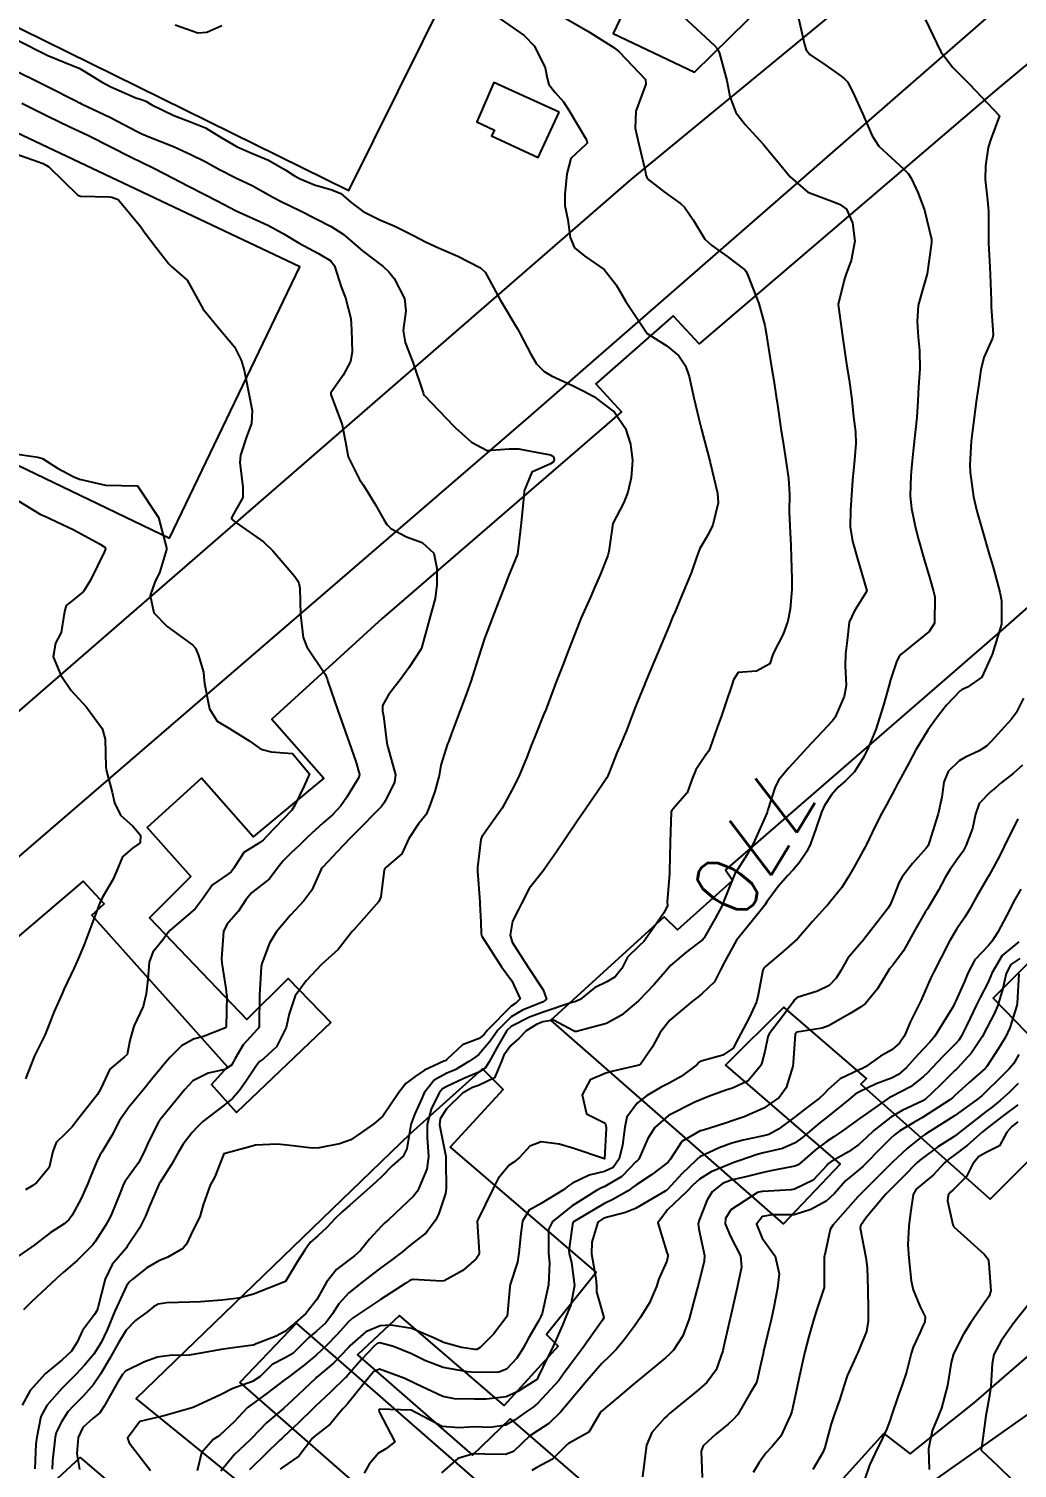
# Model space of a CAD drawing. Header units: metres. Extents: x 318500 to 325275, y 7408834 to 7428799.
# Drawn here: x 322921.5 to 322983.8, y 7421098.1 to 7421188.8 of the extents above; entities that cross this region are included whole.
import ezdxf
from ezdxf.enums import TextEntityAlignment as Align

# ---------------------------------------------------------------- set-up
doc = ezdxf.new("R2010")
doc.units = ezdxf.units.M
doc.header["$MEASUREMENT"] = 0
for name, color, linetype in [('Cotas', 45, 'Continuous'), ('Curvas de Nivel 1m', 11, 'Continuous'), ('Curvas de Nivel 5m', 15, 'Continuous'), ('Edificações', 30, 'Continuous'), ('Vias Primárias', 230, 'Continuous')]:
    doc.layers.add(name, color=color, linetype=linetype)
doc.styles.add('Style-STANDARD', font='STANDARD.shx')

msp = doc.modelspace()

# ---------------------------------------------------------------- linework, layer by layer
at = {"layer": 'Curvas de Nivel 1m', "flags": 128}
for points, elevation in [([(322950.751, 7421189.71), (322952.69, 7421188.355), (322953.336, 7421187.68), (322953.999, 7421186.331), (322954.141, 7421185.668), (322954.243, 7421185.263), (322954.641, 7421184.777), (322955.157, 7421184.174), (322955.494, 7421183.647), (322956.602, 7421181.78), (322956.659, 7421181.629), (322956.659, 7421181.57), (322956.598, 7421181.523), (322955.615, 7421180.614), (322955.38, 7421179.648), (322955.244, 7421178.336), (322955.25, 7421177.65), (322955.429, 7421176.755), (322955.589, 7421175.644), (322955.857, 7421174.987), (322956.502, 7421174.45), (322957.717, 7421173.618), (322958.486, 7421172.662), (322959.088, 7421171.601), (322960.44, 7421169.58), (322961.679, 7421168.808), (322962.426, 7421168.176), (322962.848, 7421167.546), (322963.083, 7421166.87), (322963.382, 7421165.54), (322963.699, 7421164.207), (322963.865, 7421163.535), (322964.342, 7421161.713), (322964.381, 7421161.57), (322964.388, 7421161.529), (322964.403, 7421161.465), (322964.856, 7421159.522), (322964.898, 7421158.924), (322964.575, 7421157.526), (322964.274, 7421156.929), (322963.748, 7421156.052), (322963.553, 7421155.537), (322963.225, 7421154.56), (322962.805, 7421153.544), (322962.632, 7421153.137), (322962.209, 7421152.124), (322962.039, 7421151.716), (322961.972, 7421151.553), (322961.815, 7421151.174), (322961.144, 7421149.566), (322960.856, 7421148.884), (322960.317, 7421147.577), (322960.268, 7421147.458), (322960.144, 7421147.153), (322959.682, 7421146.029), (322959.511, 7421145.586), (322959.124, 7421144.576), (322958.712, 7421143.594), (322958.527, 7421143.163), (322958.077, 7421142.04), (322957.957, 7421141.717), (322957.897, 7421141.603), (322957.607, 7421141.151), (322956.553, 7421139.622), (322956.032, 7421138.861), (322955.199, 7421137.642), (322954.717, 7421136.942), (322953.993, 7421135.888), (322953.895, 7421135.758), (322953.815, 7421135.662), (322953.009, 7421134.636), (322952.506, 7421133.675), (322952.319, 7421133.314), (322951.949, 7421132.564), (322951.802, 7421131.682), (322951.933, 7421131.241), (322952.926, 7421129.67), (322953.889, 7421128.242), (322954.093, 7421127.657), (322953.878, 7421127.494), (322952.588, 7421126.957), (322951.869, 7421126.534), (322951.023, 7421125.693), (322950.54, 7421125.01), (322949.837, 7421124.18), (322949.573, 7421123.975), (322949.196, 7421123.72), (322948.345, 7421123.209), (322947.819, 7421122.985), (322947.011, 7421122.549), (322946.39, 7421121.754), (322946.205, 7421121.347), (322945.787, 7421120.424), (322945.547, 7421119.763), (322945.298, 7421118.226), (322945.06, 7421117.77), (322944.373, 7421117.148), (322943.731, 7421116.512), (322943.364, 7421116.157), (322942.964, 7421115.801), (322941.709, 7421114.683), (322941.247, 7421114.282), (322940.774, 7421113.829), (322940.247, 7421113.279), (322939.684, 7421112.751), (322939.207, 7421112.317), (322938.874, 7421111.852), (322938.395, 7421111.123), (322937.64, 7421109.87), (322935.632, 7421109.065), (322934.714, 7421108.824), (322933.628, 7421108.685), (322932.285, 7421108.599), (322931.626, 7421108.559), (322930.173, 7421108.519), (322929.625, 7421108.451), (322929.327, 7421108.279), (322928.97, 7421107.987), (322928.197, 7421107.408), (322927.602, 7421106.807), (322927.113, 7421106.007), (322926.55, 7421104.991), (322925.982, 7421104.024), (322925.554, 7421103.386), (322924.925, 7421102.658), (322924.28, 7421102.043), (322923.925, 7421101.656), (322923.525, 7421101.022), (322923.202, 7421100.368), (322923.127, 7421100.056), (322922.968, 7421098.578), (322922.949, 7421098.058)], 772), ([(322954.906, 7421189.657), (322956.695, 7421188.636), (322958.333, 7421187.613), (322958.676, 7421187.34), (322960.326, 7421185.585), (322960.355, 7421185.292), (322959.722, 7421183.594), (322959.686, 7421182.522), (322959.888, 7421181.591), (322960.301, 7421179.857), (322960.354, 7421179.583), (322960.407, 7421179.421), (322960.567, 7421179.236), (322961.514, 7421178.515), (322962.553, 7421177.757), (322962.777, 7421177.548), (322963.334, 7421176.746), (322964.06, 7421175.535), (322964.516, 7421175.131), (322965.447, 7421174.454), (322966.502, 7421173.661), (322966.593, 7421173.59), (322966.668, 7421173.497), (322966.789, 7421173.202), (322967.468, 7421171.485), (322967.842, 7421170.086), (322967.953, 7421169.477), (322968.023, 7421169.064), (322968.277, 7421167.472), (322968.407, 7421166.617), (322968.583, 7421165.468), (322968.615, 7421165.24), (322968.885, 7421163.465), (322968.981, 7421162.837), (322969.19, 7421161.462), (322969.331, 7421160.454), (322969.404, 7421159.459), (322969.391, 7421158.361), (322969.421, 7421157.459), (322969.481, 7421156.245), (322969.509, 7421155.458), (322969.558, 7421154.139), (322969.548, 7421153.457), (322969.44, 7421152.229), (322969.287, 7421151.459), (322969.009, 7421150.645), (322968.404, 7421149.468), (322968.337, 7421149.309), (322968.17, 7421148.772), (322967.33, 7421148.315), (322966.161, 7421148.24), (322965.884, 7421147.774), (322965.797, 7421147.505), (322965.373, 7421146.269), (322965.115, 7421145.51), (322964.851, 7421144.774), (322964.408, 7421143.517), (322964.314, 7421143.301), (322964.092, 7421142.987), (322963.503, 7421142.104), (322963.269, 7421141.532), (322962.946, 7421140.647), (322962.041, 7421139.624), (322961.981, 7421139.551), (322961.936, 7421139.449), (322961.876, 7421137.552), (322961.851, 7421135.694), (322961.843, 7421135.552), (322961.704, 7421133.814), (322961.708, 7421133.554), (322961.51, 7421133.111), (322960.434, 7421131.573), (322960.217, 7421131.295), (322959.931, 7421131.006), (322959.205, 7421130.303), (322958.831, 7421129.591), (322958.426, 7421129.071), (322957.897, 7421128.745), (322957.125, 7421128.378), (322956.203, 7421127.625), (322955.879, 7421127.485), (322955.681, 7421127.436), (322953.872, 7421126.846), (322953.025, 7421126.512), (322951.863, 7421125.943), (322951.598, 7421125.684), (322950.954, 7421124.583), (322950.472, 7421123.7), (322950.221, 7421123.307), (322949.82, 7421123.065), (322948.882, 7421122.656), (322947.806, 7421122.159), (322947.546, 7421122.001), (322947.335, 7421121.745), (322946.82, 7421120.719), (322946.562, 7421119.752), (322946.571, 7421118.949), (322946.649, 7421117.751), (322946.545, 7421116.945), (322946.054, 7421115.757), (322945.933, 7421115.543), (322945.715, 7421115.251), (322944.146, 7421113.783), (322943.914, 7421113.569), (322943.694, 7421113.363), (322942.943, 7421112.539), (322942.352, 7421111.81), (322942.003, 7421111.477), (322941.661, 7421111.237), (322940.859, 7421110.62), (322940.232, 7421109.834), (322940.012, 7421109.46), (322939.629, 7421108.734), (322938.929, 7421107.85), (322938.226, 7421107.246), (322937.603, 7421106.728), (322937.056, 7421106.42), (322935.689, 7421105.899), (322935.621, 7421105.868), (322935.589, 7421105.858), (322933.883, 7421105.619), (322933.585, 7421105.578), (322932.193, 7421105.329), (322931.579, 7421105.233), (322930.348, 7421105.199), (322929.577, 7421105.108), (322928.754, 7421104.807), (322927.563, 7421104.224), (322927.366, 7421104.003), (322927.052, 7421103.504), (322926.217, 7421102.02), (322925.953, 7421101.604), (322925.528, 7421101.263), (322924.878, 7421100.678), (322924.587, 7421100.039), (322924.489, 7421099.046), (322924.671, 7421098.038)], 771), ([(322969.975, 7421189.457), (322970.346, 7421187.793), (322970.45, 7421187.452), (322970.677, 7421187.164), (322971.712, 7421186.476), (322972.664, 7421185.792), (322972.877, 7421185.631), (322973.085, 7421185.414), (322973.504, 7421184.55), (322974.032, 7421183.399), (322974.61, 7421182.028), (322975.035, 7421181.386), (322976.586, 7421179.954), (322976.881, 7421179.663), (322977.074, 7421179.363), (322977.501, 7421178.421), (322977.91, 7421177.35), (322978.34, 7421175.526), (322978.35, 7421175.343), (322978.336, 7421175.16), (322978.077, 7421173.346), (322977.727, 7421172.106), (322977.513, 7421171.354), (322977.442, 7421170.368), (322977.512, 7421169.354), (322977.588, 7421168.509), (322977.606, 7421167.352), (322977.539, 7421166.217), (322977.498, 7421165.353), (322977.419, 7421164.309), (322977.311, 7421163.356), (322977.185, 7421162.194), (322977.102, 7421161.359), (322977.04, 7421160.648), (322977.003, 7421159.36), (322977.093, 7421158.564), (322977.347, 7421157.354), (322977.531, 7421156.609), (322977.889, 7421155.346), (322978.242, 7421154.145), (322978.478, 7421153.336), (322978.553, 7421153.007), (322978.544, 7421151.335), (322978.195, 7421150.815), (322976.412, 7421149.367), (322976.305, 7421149.241), (322976.174, 7421148.967), (322975.762, 7421147.768), (322975.668, 7421147.375), (322975.33, 7421146.18), (322975.082, 7421145.38), (322974.845, 7421144.651), (322974.309, 7421143.388), (322974.242, 7421143.244), (322974.093, 7421142.911), (322973.502, 7421141.975), (322972.928, 7421141.407), (322972.471, 7421141.007), (322972.057, 7421140.537), (322971.613, 7421139.86), (322971.42, 7421139.426), (322971.066, 7421138.394), (322970.725, 7421137.433), (322970.495, 7421136.953), (322970.002, 7421136.251), (322969.632, 7421135.809), (322969.3, 7421135.45), (322968.678, 7421134.761), (322967.965, 7421133.78), (322967.848, 7421133.585), (322967.771, 7421133.473), (322967.075, 7421132.607), (322966.169, 7421131.497), (322966.069, 7421131.368), (322965.935, 7421131.141), (322965.355, 7421130.07), (322965.061, 7421129.508), (322964.668, 7421128.742), (322963.887, 7421127.997), (322963.617, 7421127.791), (322963.293, 7421127.529), (322961.868, 7421126.324), (322961.262, 7421125.559), (322960.764, 7421124.649), (322960.034, 7421123.577), (322959.913, 7421123.495), (322959.828, 7421123.469), (322958.288, 7421123.13), (322957.821, 7421122.984), (322956.848, 7421122.581), (322956.346, 7421121.622), (322956.61, 7421120.439), (322957.782, 7421119.841), (322957.845, 7421119.599), (322957.848, 7421119.53), (322957.75, 7421117.6), (322955.76, 7421118.277), (322954.895, 7421118.511), (322953.765, 7421118.676), (322953.033, 7421118.395), (322952.388, 7421117.674), (322952.026, 7421117.397), (322951.743, 7421117.191), (322951.051, 7421116.369), (322950.704, 7421115.695), (322949.784, 7421113.792), (322949.741, 7421113.709), (322949.731, 7421113.678), (322949.848, 7421111.707), (322949.819, 7421111.556), (322949.664, 7421111.291), (322948.818, 7421110.557), (322947.642, 7421109.905), (322947.494, 7421109.89), (322945.643, 7421109.992), (322945.47, 7421109.936), (322945.218, 7421109.766), (322943.629, 7421108.734), (322942.254, 7421107.81), (322941.874, 7421107.559), (322941.613, 7421107.326), (322940.901, 7421106.527), (322940.227, 7421105.834), (322939.902, 7421105.52), (322939.581, 7421105.229), (322938.82, 7421104.603), (322937.847, 7421103.866), (322937.558, 7421103.65), (322936.491, 7421102.828), (322935.542, 7421102.142), (322935.397, 7421102.046), (322935.228, 7421101.903), (322934.404, 7421101.034), (322933.514, 7421100.195), (322933.354, 7421100.081), (322933.094, 7421099.926), (322932.352, 7421099.082), (322932.09, 7421097.941)], 769), ([(322977.972, 7421189.351), (322978.688, 7421187.846), (322978.935, 7421187.336), (322979.697, 7421186.351), (322980.661, 7421185.38), (322980.728, 7421185.309), (322982.63, 7421183.29), (322982.082, 7421181.821), (322981.918, 7421181.297), (322981.742, 7421180.145), (322981.739, 7421179.298), (322981.871, 7421177.987), (322981.938, 7421177.296), (322981.949, 7421175.876), (322981.951, 7421175.296), (322982.024, 7421173.775), (322982.047, 7421173.295), (322982.101, 7421171.668), (322982.115, 7421171.294), (322982.232, 7421169.503), (322982.194, 7421169.292), (322981.655, 7421168.07), (322981.463, 7421167.3), (322981.322, 7421166.386), (322981.171, 7421165.302), (322981.077, 7421164.606), (322980.908, 7421163.305), (322980.852, 7421162.808), (322980.758, 7421161.306), (322980.781, 7421160.858), (322981.004, 7421159.303), (322981.211, 7421158.386), (322981.527, 7421157.298), (322982.025, 7421155.53), (322982.099, 7421155.292), (322982.252, 7421154.788), (322982.648, 7421153.284), (322982.75, 7421152.754), (322982.768, 7421151.281), (322982.181, 7421149.369), (322982.153, 7421149.318), (322982.134, 7421149.29), (322981.52, 7421147.936), (322980.622, 7421147.305), (322980.289, 7421147.167), (322980.147, 7421147.082), (322979.291, 7421146.165), (322978.647, 7421145.332), (322978.113, 7421144.592), (322977.356, 7421143.351), (322976.926, 7421142.519), (322976.292, 7421141.367), (322976.211, 7421141.225), (322976.063, 7421140.917), (322975.523, 7421139.9), (322975.215, 7421139.378), (322974.827, 7421138.587), (322974.259, 7421137.388), (322974.167, 7421137.239), (322974.014, 7421136.98), (322973.447, 7421135.949), (322973.147, 7421135.403), (322972.696, 7421134.692), (322971.965, 7421133.778), (322971.8, 7421133.584), (322971.651, 7421133.423), (322970.843, 7421132.539), (322969.941, 7421131.49), (322969.894, 7421131.441), (322968.859, 7421130.523), (322967.914, 7421129.738), (322967.781, 7421129.603), (322967.716, 7421129.473), (322967.436, 7421127.928), (322967.322, 7421127.478), (322966.861, 7421126.476), (322966.328, 7421125.493), (322966.177, 7421125.173), (322965.846, 7421124.577), (322965.21, 7421124.136), (322963.834, 7421123.755), (322963.692, 7421123.663), (322963.554, 7421123.524), (322962.576, 7421122.781), (322961.812, 7421122.368), (322961.269, 7421122.098), (322960.39, 7421121.571), (322959.795, 7421121.109), (322959.161, 7421120.212), (322959.027, 7421119.588), (322958.886, 7421118.466), (322958.671, 7421117.591), (322958.288, 7421117.048), (322957.738, 7421116.799), (322956.783, 7421116.566), (322955.726, 7421116.055), (322955.471, 7421115.887), (322955.156, 7421115.638), (322953.711, 7421114.768), (322953.009, 7421114.365), (322952.581, 7421113.671), (322952.465, 7421112.895), (322952.357, 7421111.673), (322952.255, 7421111.08), (322951.803, 7421109.678), (322951.774, 7421109.543), (322951.62, 7421107.68), (322950.752, 7421106.543), (322949.903, 7421105.705), (322949.702, 7421105.595), (322949.588, 7421105.583), (322948.744, 7421105.723), (322947.594, 7421106.02), (322947.073, 7421106.27), (322945.607, 7421106.901), (322944.279, 7421107.111), (322943.609, 7421107.071), (322942.704, 7421106.703), (322941.708, 7421105.818), (322941.652, 7421105.756), (322941.588, 7421105.685), (322940.666, 7421104.736), (322939.621, 7421103.839), (322939.586, 7421103.814), (322939.559, 7421103.784), (322938.081, 7421102.398), (322937.54, 7421101.888), (322937.516, 7421101.87), (322936.449, 7421100.964), (322935.511, 7421099.988), (322935.467, 7421099.945), (322935.424, 7421099.901), (322934.441, 7421098.965), (322933.581, 7421097.919)], 768), ([(322930.696, 7421189.023), (322932.116, 7421188.531), (322932.689, 7421188.56), (322933.644, 7421188.992)], 772), ([(322920.68, 7421188.11), (322922.665, 7421187.104), (322924.27, 7421186.449), (322924.654, 7421186.297), (322925.063, 7421186.054), (322926.043, 7421185.438), (322926.641, 7421185.132), (322928.216, 7421184.432), (322928.633, 7421184.302), (322928.85, 7421184.224), (322929.225, 7421184.001), (322930.62, 7421183.316), (322931.652, 7421182.927), (322932.609, 7421182.542), (322933.584, 7421181.94), (322934.591, 7421181.342), (322935.567, 7421180.934), (322936.579, 7421180.515), (322937.665, 7421179.884), (322938.214, 7421179.523), (322938.565, 7421179.334), (322939.468, 7421178.954), (322940.558, 7421178.643), (322941.123, 7421178.409), (322941.773, 7421177.832), (322942.542, 7421177.277), (322943.584, 7421176.755), (322944.528, 7421176.355), (322945.672, 7421175.778), (322946.513, 7421175.336), (322947.282, 7421174.984), (322948.501, 7421174.454), (322949.926, 7421173.718), (322950.231, 7421173.457), (322950.483, 7421172.987), (322951.176, 7421171.703), (322952.259, 7421169.876), (322952.369, 7421169.691), (322952.438, 7421169.557), (322953.074, 7421168.334), (322953.471, 7421167.674), (322953.942, 7421167.196), (322954.409, 7421166.923), (322955.736, 7421166.304), (322956.395, 7421165.981), (322957.082, 7421165.623), (322958.375, 7421164.634), (322959.067, 7421163.599), (322959.38, 7421162.625), (322959.502, 7421161.593), (322959.424, 7421160.493), (322959.213, 7421159.596), (322958.961, 7421158.939), (322958.28, 7421157.61), (322958.011, 7421155.864), (322957.947, 7421155.613), (322957.465, 7421154.395), (322957.141, 7421153.621), (322956.859, 7421152.982), (322956.261, 7421151.629), (322956.198, 7421151.473), (322955.482, 7421149.64), (322955.112, 7421148.7), (322954.703, 7421147.652), (322954.554, 7421147.244), (322954.127, 7421146.12), (322953.999, 7421145.784), (322953.95, 7421145.662), (322953.421, 7421144.353), (322953.153, 7421143.669), (322952.859, 7421142.902), (322952.342, 7421141.677), (322952.253, 7421141.492), (322952.061, 7421141.09), (322951.294, 7421139.691), (322950.022, 7421137.871), (322949.962, 7421137.711), (322949.752, 7421135.955), (322949.75, 7421135.714), (322949.884, 7421133.788), (322949.886, 7421133.711), (322949.892, 7421133.643), (322949.948, 7421132.524), (322949.977, 7421131.746), (322949.988, 7421131.709), (322950.021, 7421131.627), (322951.249, 7421129.69), (322951.897, 7421128.811), (322952.44, 7421127.674), (322952.151, 7421127.404), (322951.875, 7421127.217), (322950.366, 7421125.702), (322950.144, 7421125.418), (322949.852, 7421125.172), (322948.79, 7421124.782), (322947.832, 7421123.883), (322947.769, 7421123.802), (322947.616, 7421123.742), (322946.403, 7421123.173), (322945.815, 7421122.787), (322945.227, 7421122.351), (322944.786, 7421121.775), (322943.785, 7421120.287), (322943.216, 7421119.798), (322942.368, 7421119.214), (322941.765, 7421118.799), (322941.041, 7421118.546), (322939.757, 7421118.29), (322939.335, 7421118.267), (322937.759, 7421118.454), (322937.121, 7421118.519), (322935.758, 7421118.463), (322935.322, 7421118.338), (322933.75, 7421117.92), (322933.194, 7421116.462), (322932.9, 7421115.932), (322932.466, 7421114.697), (322932.239, 7421113.942), (322932.062, 7421113.577), (322931.683, 7421112.816), (322931.399, 7421112.229), (322931.183, 7421111.957), (322930.236, 7421111.397), (322929.658, 7421111.171), (322928.911, 7421110.728), (322927.994, 7421109.996), (322927.801, 7421109.836), (322927.636, 7421109.599), (322926.899, 7421108.011), (322926.41, 7421106.826), (322926.037, 7421106.023), (322925.579, 7421105.297), (322924.992, 7421104.613), (322924.447, 7421104.041), (322924.011, 7421103.59), (322923.551, 7421103.123), (322922.598, 7421102.064), (322922.237, 7421101.362), (322921.977, 7421100.073), (322921.922, 7421099.655), (322921.842, 7421098.075)], 773), ([(322920.692, 7421186.109), (322922.02, 7421185.465), (322922.641, 7421185.151), (322924.469, 7421184.224), (322924.631, 7421184.14), (322924.687, 7421184.115), (322924.8, 7421184.057), (322926.617, 7421183.192), (322928.303, 7421182.306), (322928.602, 7421182.156), (322929.002, 7421181.996), (322930.591, 7421181.363), (322931.684, 7421180.863), (322932.577, 7421180.413), (322933.449, 7421179.941), (322934.564, 7421179.373), (322935.552, 7421178.907), (322936.555, 7421178.351), (322936.84, 7421178.183), (322937.407, 7421177.887), (322938.542, 7421177.336), (322939.574, 7421176.82), (322940.527, 7421176.331), (322941.278, 7421175.839), (322942.505, 7421174.794), (322943.794, 7421173.8), (322944.164, 7421173.472), (322944.483, 7421173.052), (322945.151, 7421171.783), (322945.233, 7421171.008), (322945.058, 7421169.784), (322945.195, 7421169.016), (322945.666, 7421167.777), (322946.31, 7421165.852), (322946.339, 7421165.771), (322946.389, 7421165.699), (322948.262, 7421163.741), (322948.359, 7421163.642), (322949.369, 7421162.743), (322950.345, 7421162.217), (322951.729, 7421162.313), (322952.346, 7421162.321), (322952.871, 7421162.208), (322954.343, 7421161.946), (322954.522, 7421161.837), (322954.573, 7421161.657), (322954.503, 7421161.492), (322954.336, 7421161.378), (322953.157, 7421160.848), (322952.692, 7421159.684), (322952.655, 7421159.334), (322952.503, 7421157.678), (322952.484, 7421157.472), (322952.26, 7421155.68), (322951.678, 7421154.249), (322951.456, 7421153.692), (322951.114, 7421152.799), (322950.693, 7421151.703), (322950.187, 7421150.371), (322949.968, 7421149.713), (322949.539, 7421148.339), (322949.336, 7421147.722), (322949.022, 7421146.841), (322948.605, 7421145.733), (322948.106, 7421144.384), (322947.932, 7421143.912), (322947.861, 7421143.742), (322947.428, 7421142.399), (322947.323, 7421141.747), (322947.065, 7421140.74), (322946.704, 7421139.753), (322946.506, 7421139.284), (322946.029, 7421138.709), (322945.409, 7421137.769), (322944.968, 7421136.813), (322943.993, 7421135.966), (322943.907, 7421135.876), (322943.866, 7421135.792), (322943.661, 7421134.098), (322943.519, 7421133.797), (322941.942, 7421132.028), (322941.842, 7421131.92), (322941.764, 7421131.822), (322940.967, 7421130.787), (322939.91, 7421129.84), (322938.943, 7421128.806), (322938.246, 7421127.865), (322937.869, 7421126.739), (322937.679, 7421125.873), (322937.072, 7421124.651), (322936.256, 7421123.894), (322936.006, 7421123.719), (322935.824, 7421123.482), (322935.183, 7421122.533), (322934.739, 7421121.911), (322934.312, 7421121.398), (322933.791, 7421120.972), (322932.444, 7421119.94), (322932.107, 7421119.613), (322931.77, 7421119.255), (322931.192, 7421118.525), (322930.865, 7421117.963), (322930.47, 7421117.238), (322929.722, 7421116.083), (322929.68, 7421116.022), (322929.658, 7421115.981), (322929.076, 7421114.617), (322928.815, 7421113.989), (322928.443, 7421113.238), (322927.671, 7421112.075), (322927.644, 7421112.027), (322927.619, 7421112.001), (322926.73, 7421110.938), (322926.273, 7421110.021), (322925.813, 7421108.219), (322925.748, 7421108.028), (322925.617, 7421107.799), (322924.845, 7421106.794), (322924.525, 7421106.041), (322924.154, 7421105.472), (322923.573, 7421104.943), (322922.532, 7421104.065), (322921.549, 7421102.999), (322921.051, 7421102.087)], 774), ([(322920.582, 7421180.925), (322922.366, 7421180.29), (322922.572, 7421180.195), (322922.739, 7421180.078), (322924.552, 7421178.3), (322924.73, 7421178.236), (322926.552, 7421178.202), (322926.697, 7421178.173), (322927.093, 7421178.022), (322928.525, 7421176.308), (322928.738, 7421175.998), (322929.479, 7421175.017), (322930.292, 7421173.982), (322930.488, 7421173.793), (322931.452, 7421172.938), (322931.993, 7421171.957), (322932.458, 7421171.12), (322933.419, 7421169.935), (322934.422, 7421168.743), (322934.86, 7421167.916), (322935.035, 7421167.282), (322935.317, 7421165.911), (322935.541, 7421164.74), (322935.501, 7421163.909), (322935.185, 7421163.074), (322934.812, 7421161.915), (322934.776, 7421161.465), (322934.95, 7421159.914), (322934.961, 7421159.253), (322934.282, 7421158.063), (322934.244, 7421157.957), (322934.247, 7421157.92), (322934.279, 7421157.862), (322934.52, 7421157.674), (322936.258, 7421156.465), (322936.849, 7421155.891), (322937.501, 7421155.139), (322938.234, 7421154.274), (322938.399, 7421154.035), (322938.478, 7421153.866), (322938.539, 7421153.551), (322938.595, 7421151.864), (322938.766, 7421150.441), (322938.998, 7421149.858), (322940.154, 7421148.119), (322940.269, 7421147.839), (322940.321, 7421147.665), (322940.945, 7421145.832), (322941.405, 7421144.529), (322941.655, 7421143.824), (322942.082, 7421142.632), (322942.302, 7421141.817), (322942.265, 7421141.619), (322942.062, 7421141.287), (322941.5, 7421140.374), (322941.131, 7421139.829), (322940.61, 7421139.258), (322940.029, 7421138.757), (322939.033, 7421137.855), (322938.525, 7421137.35), (322938.005, 7421136.871), (322937.499, 7421136.376), (322937.127, 7421135.883), (322936.632, 7421135.239), (322935.972, 7421134.719), (322935.512, 7421134.359), (322935.152, 7421133.908), (322934.674, 7421133.192), (322933.944, 7421132.35), (322933.73, 7421131.923), (322933.619, 7421130.22), (322933.636, 7421129.924), (322933.886, 7421128.317), (322933.938, 7421127.919), (322933.941, 7421127.858), (322933.907, 7421125.92), (322933.894, 7421125.885), (322933.859, 7421125.845), (322932.48, 7421125.311), (322931.848, 7421125.13), (322931.086, 7421124.717), (322930.348, 7421123.972), (322930.114, 7421123.687), (322929.82, 7421123.337), (322929.205, 7421122.59), (322928.709, 7421121.991), (322928.299, 7421121.491), (322927.789, 7421120.87), (322927.196, 7421120.009), (322926.708, 7421119.073), (322926.079, 7421118.025), (322925.956, 7421117.818), (322925.74, 7421117.391), (322925.344, 7421116.417), (322925.201, 7421116.038), (322924.771, 7421115.105), (322924.207, 7421114.052), (322923.994, 7421113.757), (322923.692, 7421113.508), (322922.816, 7421112.935), (322921.713, 7421112.08), (322921.687, 7421112.062), (322921.669, 7421112.046), (322920.503, 7421111.252)], 776), ([(322920.329, 7421162.041), (322922.046, 7421161.803), (322922.326, 7421161.704), (322923.279, 7421161.112), (322924.315, 7421160.555), (322924.67, 7421160.411), (322926.31, 7421160.03), (322928.31, 7421160), (322929.65, 7421157.986), (322930.148, 7421156.085), (322930.143, 7421155.981), (322929.702, 7421154.519), (322929.441, 7421153.988), (322929.119, 7421153.088), (322929.351, 7421151.988), (322930.187, 7421151.139), (322931.806, 7421149.955), (322931.977, 7421149.762), (322932.163, 7421149.294), (322932.472, 7421148.264), (322932.51, 7421147.945), (322932.548, 7421147.54), (322932.857, 7421145.939), (322933.333, 7421145.157), (322934.108, 7421144.702), (322935.396, 7421143.907), (322936.093, 7421143.407), (322936.749, 7421143.231), (322938.089, 7421143.125), (322939.16, 7421141.854), (322938.821, 7421141.097), (322938.242, 7421139.867), (322938.037, 7421139.561), (322936.444, 7421137.894), (322936.242, 7421137.671), (322936.014, 7421137.495), (322935.023, 7421136.892), (322934.398, 7421135.916), (322934.223, 7421135.681), (322933.984, 7421135.505), (322933.047, 7421134.861), (322932.395, 7421133.943), (322931.954, 7421133.356), (322930.354, 7421131.974), (322930.16, 7421131.754), (322929.932, 7421131.421), (322929.293, 7421130.613), (322929.06, 7421129.988), (322928.975, 7421128.908), (322928.874, 7421127.99), (322928.67, 7421127.194), (322928.117, 7421125.997), (322928.041, 7421125.814), (322927.846, 7421125.05), (322927.664, 7421124.171), (322927.482, 7421124.005), (322926.581, 7421123.256), (322926.011, 7421122.027), (322925.796, 7421121.646), (322924.535, 7421120.049), (322924.209, 7421119.618), (322923.767, 7421119.168), (322923.192, 7421118.632), (322922.987, 7421118.068), (322922.747, 7421117.057), (322921.958, 7421116.078), (322921.816, 7421115.982), (322921.718, 7421115.921), (322921.272, 7421115.643)], 777), ([(322920.299, 7421159.361), (322922.135, 7421158.229), (322922.281, 7421158.156), (322922.482, 7421158.078), (322924.268, 7421157.249), (322925.97, 7421156.319), (322926.252, 7421156.138), (322926.298, 7421156.029), (322926.248, 7421155.849), (322925.355, 7421154.043), (322924.924, 7421153.345), (322924.21, 7421152.746), (322923.824, 7421152.445), (322923.715, 7421152.065), (322923.5, 7421150.747), (322923.143, 7421150.07), (322923.015, 7421149.218), (322923.496, 7421148.067), (322924.136, 7421147.102), (322925.105, 7421146.045), (322926.1, 7421144.704), (322926.282, 7421144.027), (322926.326, 7421142.279), (322926.358, 7421142.026), (322926.722, 7421140.692), (322926.876, 7421140.017), (322927.258, 7421139.237), (322928.026, 7421138.55), (322928.504, 7421137.995), (322928.497, 7421137.511), (322928.008, 7421137.172), (322927.379, 7421136.63), (322927.129, 7421136.013), (322926.782, 7421135.214), (322926.103, 7421134.028), (322925.957, 7421133.723), (322925.314, 7421132.039), (322924.934, 7421131.036), (322924.52, 7421130.051), (322924.329, 7421129.629), (322923.89, 7421128.699), (322923.684, 7421128.261), (322923.594, 7421128.063), (322923.068, 7421126.868), (322922.755, 7421126.071), (322922.501, 7421125.423), (322921.83, 7421124.08), (322921.259, 7421122.637)], 778), ([(322984.14, 7421146.62), (322983.693, 7421145.7), (322983.364, 7421145.271), (322982.106, 7421143.876), (322981.811, 7421143.585), (322981.349, 7421143.298), (322980.494, 7421142.906), (322980.091, 7421142.677), (322979.396, 7421142.004), (322979.127, 7421141.324), (322978.993, 7421140.389), (322978.759, 7421139.329), (322978.203, 7421137.518), (322978.13, 7421137.338), (322978.091, 7421137.267), (322978.018, 7421137.177), (322977.147, 7421136.208), (322976.498, 7421135.362), (322976.319, 7421135.031), (322975.972, 7421134.158), (322975.736, 7421133.591), (322975.603, 7421133.365), (322974.514, 7421131.95), (322974.068, 7421131.388), (322974.009, 7421131.319), (322973.938, 7421131.24), (322973.084, 7421130.241), (322972.608, 7421129.41), (322972.346, 7421128.971), (322971.896, 7421128.507), (322971.169, 7421128.149), (322969.885, 7421127.75), (322969.717, 7421127.608), (322969.609, 7421127.444), (322968.892, 7421126.476), (322968.122, 7421125.466), (322968.039, 7421125.286), (322967.843, 7421124.363), (322967.669, 7421123.636), (322967.604, 7421123.473), (322966.796, 7421122.505), (322965.808, 7421122.044), (322965.386, 7421121.924), (322964.306, 7421121.515), (322963.946, 7421121.371), (322963.798, 7421121.316), (322963.446, 7421121.175), (322961.788, 7421120.32), (322960.907, 7421119.563), (322960.469, 7421118.87), (322959.899, 7421117.578), (322959.828, 7421117.499), (322959.748, 7421117.422), (322958.832, 7421116.491), (322957.724, 7421115.84), (322957.554, 7421115.771), (322957.249, 7421115.607), (322955.71, 7421114.647), (322954.461, 7421113.649), (322954.207, 7421113.138), (322954.225, 7421111.652), (322954.27, 7421111.041), (322954.22, 7421109.651), (322953.82, 7421107.855), (322953.744, 7421107.658), (322953.616, 7421107.414), (322952.961, 7421106.305), (322952.621, 7421105.67), (322952.221, 7421105.033), (322951.57, 7421104.346), (322951.097, 7421104.157), (322949.566, 7421104.136), (322949.111, 7421104.173), (322947.571, 7421104.459), (322946.426, 7421104.903), (322945.583, 7421105.31), (322944.457, 7421105.777), (322943.593, 7421106.009), (322943.418, 7421105.967), (322943.223, 7421105.796), (322942.433, 7421104.951), (322941.562, 7421103.948), (322941.501, 7421103.88), (322941.436, 7421103.821), (322940.478, 7421102.904), (322939.542, 7421102.014), (322939.358, 7421101.843), (322938.435, 7421100.948), (322937.513, 7421100.077), (322937.405, 7421099.979), (322937.298, 7421099.873), (322936.393, 7421098.99), (322935.483, 7421098.112), (322935.377, 7421098.006)], 767), ([(322984.087, 7421142.397), (322983.486, 7421141.862), (322982.743, 7421141.28), (322982.374, 7421140.977), (322982.061, 7421140.716), (322981.362, 7421139.985), (322981.131, 7421139.299), (322980.925, 7421138.407), (322980.512, 7421137.305), (322980.337, 7421136.985), (322980.008, 7421136.522), (322979.508, 7421135.806), (322979.213, 7421135.322), (322978.78, 7421134.526), (322978.087, 7421133.338), (322977.958, 7421133.127), (322977.295, 7421131.998), (322976.95, 7421131.35), (322976.586, 7421130.698), (322975.917, 7421129.805), (322975.71, 7421129.566), (322975.576, 7421129.365), (322974.957, 7421128.311), (322974.191, 7421127.385), (322973.878, 7421127.142), (322973.226, 7421126.752), (322971.866, 7421125.972), (322971.451, 7421125.837), (322969.861, 7421125.569), (322969.759, 7421125.442), (322969.636, 7421123.64), (322969.609, 7421123.443), (322969.187, 7421122.072), (322968.755, 7421121.456), (322967.793, 7421120.785), (322966.55, 7421120.251), (322965.785, 7421119.991), (322965.422, 7421119.865), (322964.329, 7421119.515), (322963.905, 7421119.391), (322963.778, 7421119.356), (322962.626, 7421118.679), (322961.883, 7421117.548), (322961.829, 7421117.469), (322961.748, 7421117.393), (322960.706, 7421116.594), (322959.725, 7421115.938), (322959.517, 7421115.788), (322959.235, 7421115.585), (322958.276, 7421115.033), (322957.712, 7421114.756), (322955.788, 7421113.629), (322955.746, 7421113.583), (322955.693, 7421113.169), (322955.505, 7421111.8), (322955.517, 7421111.632), (322955.661, 7421111.063), (322955.858, 7421109.627), (322955.628, 7421108.391), (322955.316, 7421107.635), (322955.096, 7421107.121), (322954.444, 7421105.647), (322954.151, 7421105.082), (322953.563, 7421103.855), (322953.494, 7421103.728), (322953.422, 7421103.661), (322952.291, 7421102.935), (322951.549, 7421102.599), (322950.297, 7421102.449), (322949.547, 7421102.454), (322948.291, 7421102.472), (322947.549, 7421102.622), (322945.909, 7421103.404), (322945.558, 7421103.565), (322945.424, 7421103.627), (322945.167, 7421103.766), (322943.568, 7421104.343), (322943.186, 7421104.175), (322942.868, 7421103.8), (322941.543, 7421102.163), (322941.379, 7421101.984), (322941.239, 7421101.823), (322940.465, 7421100.892), (322939.515, 7421100.145), (322939.346, 7421100.009), (322939.216, 7421099.844), (322938.481, 7421098.87), (322937.484, 7421098.167), (322937.313, 7421098.042)], 766), ([(322983.98, 7421134.582), (322983.499, 7421133.735), (322983.257, 7421133.271), (322982.538, 7421131.873), (322982.146, 7421131.287), (322982.056, 7421131.17), (322981.936, 7421131.042), (322981.085, 7421130.136), (322980.643, 7421129.303), (322980.427, 7421128.777), (322979.883, 7421127.54), (322979.807, 7421127.385), (322979.77, 7421127.312), (322979.657, 7421127.092), (322978.569, 7421125.329), (322978.251, 7421124.937), (322977.848, 7421124.524), (322977.268, 7421123.917), (322976.769, 7421123.351), (322976.273, 7421122.906), (322975.82, 7421122.678), (322974.871, 7421122.317), (322973.807, 7421121.827), (322973.536, 7421121.662), (322973.224, 7421121.399), (322971.788, 7421120.243), (322971.324, 7421119.885), (322970.796, 7421119.43), (322970.25, 7421118.958), (322969.768, 7421118.608), (322968.971, 7421118.242), (322967.758, 7421117.971), (322967.356, 7421117.876), (322966.275, 7421117.492), (322965.889, 7421117.357), (322965.747, 7421117.312), (322964.47, 7421116.781), (322963.732, 7421116.31), (322963.316, 7421115.936), (322962.925, 7421115.532), (322961.708, 7421114.392), (322961.115, 7421113.559), (322961.672, 7421111.694), (322961.742, 7421111.549), (322961.745, 7421111.473), (322961.664, 7421111.159), (322961.167, 7421110.037), (322961.016, 7421109.559), (322960.59, 7421108.526), (322959.985, 7421107.575), (322959.612, 7421107.044), (322958.99, 7421106.196), (322958.487, 7421105.591), (322958.033, 7421105.146), (322957.577, 7421104.704), (322956.624, 7421103.614), (322955.547, 7421102.316), (322954.971, 7421101.639), (322954.247, 7421100.932), (322953.522, 7421100.467), (322953.035, 7421100.147), (322952.528, 7421099.67), (322952.006, 7421099.172), (322951.499, 7421098.97), (322950.208, 7421098.991), (322949.5, 7421099.012), (322948.508, 7421098.712), (322947.481, 7421097.813)], 764), ([(322983.849, 7421131.261), (322982.804, 7421130.4), (322982.141, 7421129.287), (322982.08, 7421129.115), (322981.901, 7421128.692), (322981.407, 7421127.767), (322981.177, 7421127.291), (322980.576, 7421126.009), (322980.226, 7421125.305), (322980.08, 7421125.083), (322979.853, 7421124.833), (322979.091, 7421124.071), (322978.401, 7421123.331), (322978.118, 7421123.044), (322977.821, 7421122.753), (322977.026, 7421122.134), (322975.802, 7421121.496), (322975.709, 7421121.454), (322975.546, 7421121.364), (322973.787, 7421120.124), (322972.801, 7421119.405), (322972.194, 7421118.993), (322971.769, 7421118.708), (322971.034, 7421118.154), (322970.195, 7421117.436), (322969.954, 7421117.23), (322969.745, 7421117.135), (322968.335, 7421116.867), (322967.739, 7421116.745), (322966.73, 7421116.49), (322965.731, 7421116.258), (322965.188, 7421116.045), (322964.528, 7421115.512), (322964.215, 7421115.015), (322963.702, 7421113.733), (322963.641, 7421113.521), (322963.695, 7421113.163), (322964.037, 7421111.516), (322964.021, 7421111.16), (322963.642, 7421109.626), (322963.622, 7421109.538), (322963.616, 7421109.52), (322963.608, 7421109.489), (322963.072, 7421107.528), (322962.685, 7421106.453), (322962.09, 7421105.542), (322961.844, 7421105.289), (322961.583, 7421105.06), (322959.784, 7421103.577), (322959.558, 7421103.391), (322958.576, 7421102.564), (322957.541, 7421101.69), (322957.482, 7421101.601), (322956.757, 7421100.376), (322955.511, 7421099.695), (322955.469, 7421099.672), (322955.424, 7421099.631), (322954.47, 7421098.671), (322953.487, 7421098.151), (322953.175, 7421097.973)], 763), ([(322983.924, 7421130.226), (322983.341, 7421129.847), (322983.056, 7421129.273), (322982.85, 7421128.321), (322982.52, 7421127.274), (322982.331, 7421126.82), (322981.866, 7421125.884), (322981.543, 7421125.285), (322980.873, 7421124.266), (322979.997, 7421123.307), (322979.911, 7421123.227), (322979.828, 7421123.152), (322978.894, 7421122.243), (322977.948, 7421121.338), (322977.799, 7421121.244), (322976.502, 7421120.644), (322975.789, 7421120.215), (322974.719, 7421119.376), (322974.23, 7421118.926), (322973.767, 7421118.503), (322973.116, 7421118.044), (322971.996, 7421117.416), (322971.855, 7421117.312), (322971.746, 7421117.174), (322970.897, 7421116.264), (322969.724, 7421115.693), (322969.511, 7421115.655), (322967.721, 7421115.546), (322967.652, 7421115.54), (322967.386, 7421115.475), (322965.709, 7421114.39), (322965.37, 7421113.836), (322965.345, 7421113.504), (322965.688, 7421112.696), (322966.309, 7421111.49), (322966.381, 7421110.767), (322966.098, 7421109.493), (322965.656, 7421107.535), (322965.645, 7421107.5), (322965.642, 7421107.477), (322965.618, 7421107.379), (322965.272, 7421105.826), (322965.197, 7421105.504), (322964.774, 7421104.306), (322964.189, 7421103.514), (322963.859, 7421103.215), (322963.554, 7421102.956), (322961.848, 7421101.545), (322961.685, 7421101.401), (322961.536, 7421101.262), (322960.731, 7421100.353), (322960.386, 7421099.567), (322960.297, 7421098.769), (322960.13, 7421097.57)], 762), ([(322983.858, 7421129.261), (322983.743, 7421127.402), (322983.719, 7421127.262), (322983.285, 7421125.846), (322983.02, 7421125.268), (322982.573, 7421124.549), (322981.832, 7421123.417), (322981.776, 7421123.336), (322981.725, 7421123.282), (322980.716, 7421122.397), (322979.804, 7421121.575), (322979.668, 7421121.446), (322979.504, 7421121.314), (322977.789, 7421120.21), (322977.241, 7421119.89), (322976.357, 7421119.354), (322976.028, 7421119.106), (322975.773, 7421118.872), (322975.018, 7421118.114), (322974.287, 7421117.382), (322974.018, 7421117.114), (322973.742, 7421116.879), (322972.926, 7421116.208), (322972.243, 7421115.412), (322971.715, 7421114.925), (322970.742, 7421114.398), (322969.706, 7421114.068), (322968.32, 7421114.075), (322967.705, 7421113.956), (322967.328, 7421113.476), (322967.687, 7421112.605), (322968.498, 7421111.458), (322968.757, 7421110.35), (322968.656, 7421109.455), (322968.414, 7421108.244), (322968.239, 7421107.461), (322968.122, 7421106.953), (322967.773, 7421105.467), (322967.738, 7421105.318), (322967.577, 7421104.591), (322967.372, 7421103.664), (322967.292, 7421103.474), (322966.951, 7421102.876), (322966.154, 7421101.491), (322965.861, 7421101.169), (322965.531, 7421100.894), (322964.769, 7421100.259), (322963.961, 7421099.515), (322963.831, 7421099.191), (322963.896, 7421097.516)], 761), ([(322983.816, 7421122.336), (322983.266, 7421121.807), (322982.682, 7421121.271), (322982.192, 7421120.88), (322981.793, 7421120.575), (322980.16, 7421119.304), (322979.953, 7421119.132), (322979.775, 7421119.009), (322978.74, 7421118.351), (322977.754, 7421117.624), (322977.599, 7421117.495), (322977.434, 7421117.343), (322976.594, 7421116.495), (322975.724, 7421115.623), (322975.594, 7421115.49), (322975.474, 7421115.364), (322974.248, 7421113.924), (322973.867, 7421113.387), (322973.851, 7421113.235), (322974.213, 7421111.382), (322974.287, 7421110.755), (322974.335, 7421109.38), (322974.351, 7421108.103), (322974.357, 7421107.379), (322974.259, 7421106.731), (322973.71, 7421105.388), (322973.672, 7421105.306), (322973.586, 7421105.132), (322973.045, 7421103.921), (322972.858, 7421103.401), (322972.548, 7421102.403), (322972.196, 7421101.41), (322972.036, 7421100.909), (322971.625, 7421099.418), (322971.505, 7421099.106), (322970.881, 7421098.034)], 759), ([(322983.797, 7421120.99), (322982.804, 7421120.255), (322981.782, 7421119.476), (322981.55, 7421119.283), (322980.615, 7421118.449), (322979.757, 7421117.809), (322979.463, 7421117.605), (322979.146, 7421117.319), (322978.478, 7421116.59), (322977.73, 7421115.986), (322977.38, 7421115.688), (322977.187, 7421115.345), (322977.011, 7421114.043), (322976.916, 7421113.348), (322976.854, 7421112.176), (322976.917, 7421111.348), (322977.075, 7421109.92), (322977.192, 7421109.344), (322977.629, 7421108.276), (322977.943, 7421107.655), (322977.921, 7421107.335), (322977.834, 7421107.12), (322977.61, 7421106.641), (322977.198, 7421105.742), (322977.078, 7421105.345), (322976.772, 7421104.154), (322976.501, 7421103.351), (322976.248, 7421102.658), (322975.811, 7421101.357), (322975.74, 7421101.155), (322975.528, 7421100.591), (322975.142, 7421099.739), (322974.956, 7421099.368), (322974.434, 7421098.311), (322974.12, 7421097.381)], 758), ([(322983.787, 7421119.928), (322983.407, 7421119.64), (322983.099, 7421119.267), (322982.626, 7421118.412), (322981.76, 7421117.972), (322981.316, 7421117.727), (322980.958, 7421117.292), (322980.554, 7421116.482), (322979.725, 7421115.643), (322979.543, 7421115.492), (322979.404, 7421115.315), (322979.36, 7421114.959), (322979.701, 7421113.448), (322979.74, 7421113.349), (322979.766, 7421113.309), (322981.675, 7421111.586), (322981.926, 7421111.277), (322981.963, 7421110.981), (322982.082, 7421109.276), (322981.976, 7421108.937), (322981.632, 7421108.438), (322980.834, 7421107.292), (322980.357, 7421106.551), (322979.726, 7421105.308), (322979.585, 7421104.761), (322979.357, 7421103.313), (322978.981, 7421101.886), (322978.754, 7421101.322), (322978.394, 7421100.46), (322978.151, 7421099.33), (322978.196, 7421098.028)], 757), ([(322985.102, 7421109.238), (322983.622, 7421107.378), (322983.572, 7421107.309), (322983.537, 7421107.261), (322982.743, 7421106.129), (322982.28, 7421105.273), (322982.167, 7421104.691), (322982.096, 7421103.275), (322982.019, 7421102.819), (322981.756, 7421101.278), (322981.731, 7421101.084), (322981.514, 7421099.53), (322981.476, 7421099.315), (322981.471, 7421099.281), (322981.483, 7421099.253), (322981.509, 7421099.225), (322982.5, 7421098.27), (322983.491, 7421097.312)], 756)]:
    msp.add_lwpolyline(points, dxfattribs=dict(at, elevation=elevation))
at = {"layer": 'Curvas de Nivel 5m', "flags": 128}
for points, elevation in [([(322962.71, 7421189.55), (322964.683, 7421187.738), (322964.862, 7421187.527), (322964.981, 7421187.22), (322965.452, 7421185.518), (322965.649, 7421184.523), (322966.03, 7421183.509), (322966.619, 7421182.762), (322967.759, 7421181.483), (322968.15, 7421181.031), (322968.59, 7421180.503), (322969.436, 7421179.461), (322970.566, 7421178.498), (322972.065, 7421177.919), (322972.555, 7421177.737), (322972.99, 7421177.413), (322973.379, 7421176.566), (322973.524, 7421175.405), (322973.286, 7421174.186), (322972.988, 7421173.413), (322972.871, 7421173.037), (322972.47, 7421171.42), (322972.739, 7421169.416), (322972.957, 7421167.943), (322973.039, 7421167.411), (322973.152, 7421166.666), (322973.322, 7421165.406), (322973.443, 7421164.335), (322973.552, 7421163.402), (322973.58, 7421162.629), (322973.485, 7421161.403), (322973.372, 7421160.357), (322973.3, 7421159.405), (322973.244, 7421158.458), (322973.232, 7421157.406), (322973.374, 7421156.507), (322973.682, 7421155.399), (322974.232, 7421153.521), (322974.266, 7421153.39), (322974.261, 7421153.358), (322974.229, 7421153.29), (322973.503, 7421152.109), (322973.171, 7421151.405), (322973.032, 7421150.251), (322972.931, 7421149.409), (322972.918, 7421148.659), (322972.979, 7421147.408), (322972.837, 7421146.712), (322972.281, 7421145.418), (322972.118, 7421145.183), (322970.481, 7421143.444), (322970.297, 7421143.247), (322970.094, 7421143.027), (322969.33, 7421142.209), (322968.728, 7421141.463), (322968.504, 7421141.022), (322968.042, 7421139.592), (322968.015, 7421139.495), (322968.005, 7421139.471), (322967.989, 7421139.42), (322967.124, 7421137.483), (322966.727, 7421136.772), (322965.992, 7421135.616), (322965.951, 7421135.54), (322965.932, 7421135.501), (322965.377, 7421134.098), (322965.129, 7421133.508), (322964.725, 7421132.74), (322964.028, 7421131.519), (322963.992, 7421131.467), (322963.938, 7421131.409), (322962.875, 7421130.587), (322961.913, 7421129.772), (322961.805, 7421129.658), (322961.716, 7421129.553), (322960.872, 7421128.588), (322959.909, 7421127.58), (322959.88, 7421127.549), (322958.821, 7421126.64), (322957.865, 7421126.129), (322955.974, 7421125.628), (322955.88, 7421125.61), (322955.86, 7421125.614), (322955.837, 7421125.63), (322954.542, 7421126.325), (322953.866, 7421126.228), (322953.462, 7421126.066), (322952.815, 7421125.67), (322952.349, 7421125.179), (322951.846, 7421124.734), (322951.396, 7421124.127), (322951.231, 7421123.689), (322950.806, 7421122.705), (322949.808, 7421122.225), (322949.425, 7421122.097), (322948.8, 7421121.725), (322947.79, 7421120.753), (322947.401, 7421120.127), (322947.339, 7421119.744), (322947.738, 7421117.753), (322947.746, 7421117.449), (322947.769, 7421115.739), (322947.717, 7421115.421), (322947.297, 7421114.151), (322947.11, 7421113.746), (322946.508, 7421112.931), (322945.678, 7421112.291), (322945.375, 7421112.064), (322945.034, 7421111.77), (322944.264, 7421111.177), (322943.654, 7421110.729), (322943.121, 7421110.325), (322942.452, 7421109.808), (322941.633, 7421109.156), (322940.998, 7421108.454), (322940.607, 7421107.83), (322940.181, 7421107.265), (322939.604, 7421106.747), (322939.106, 7421106.339), (322938.635, 7421105.854), (322938.1, 7421105.345), (322937.578, 7421105.046), (322936.808, 7421104.645), (322936.052, 7421103.893), (322935.557, 7421103.568), (322934.329, 7421103.136), (322933.548, 7421102.729), (322931.863, 7421101.945), (322931.622, 7421101.865), (322931.538, 7421101.842), (322930.066, 7421101.43), (322929.53, 7421101.312), (322928.457, 7421101.055), (322927.687, 7421099.997), (322927.798, 7421099.704), (322929.143, 7421097.975)], 770), ([(322921.036, 7421184.104), (322922.618, 7421183.296), (322924.062, 7421182.611), (322924.604, 7421182.356), (322925.228, 7421182.051), (322926.59, 7421181.368), (322927.879, 7421180.712), (322928.576, 7421180.371), (322929.356, 7421179.992), (322930.564, 7421179.379), (322931.488, 7421178.895), (322932.554, 7421178.353), (322933.331, 7421177.942), (322934.541, 7421177.319), (322935.61, 7421176.838), (322936.528, 7421176.416), (322937.499, 7421175.885), (322938.511, 7421175.275), (322939.726, 7421174.633), (322940.495, 7421174.157), (322940.728, 7421173.846), (322941.162, 7421172.525), (322941.427, 7421171.836), (322941.755, 7421170.525), (322941.805, 7421169.826), (322941.84, 7421168.405), (322941.733, 7421167.827), (322941.272, 7421166.961), (322940.502, 7421165.839), (322940.494, 7421165.734), (322941.225, 7421163.831), (322941.435, 7421162.738), (322941.602, 7421161.827), (322942.316, 7421160.394), (322942.545, 7421160.049), (322942.694, 7421159.814), (322943.309, 7421158.791), (322943.88, 7421157.796), (322944.033, 7421157.549), (322944.275, 7421157.294), (322945.267, 7421156.772), (322946.267, 7421156.418), (322946.992, 7421155.753), (322947.188, 7421154.808), (322947.185, 7421153.75), (322947.072, 7421152.897), (322946.763, 7421151.754), (322946.644, 7421151.307), (322946.216, 7421149.76), (322946.205, 7421149.735), (322946.179, 7421149.673), (322945.407, 7421148.526), (322944.864, 7421147.779), (322944.556, 7421147.372), (322944.136, 7421146.835), (322943.757, 7421146.164), (322943.762, 7421145.795), (322943.819, 7421145.496), (322944.037, 7421143.791), (322944.096, 7421143.537), (322944.575, 7421141.782), (322944.521, 7421141.325), (322944.049, 7421140.383), (322943.842, 7421139.994), (322943.696, 7421139.795), (322942.023, 7421138.089), (322941.887, 7421137.956), (322941.745, 7421137.823), (322940.904, 7421136.933), (322939.992, 7421135.968), (322939.93, 7421135.901), (322939.886, 7421135.842), (322939.297, 7421134.524), (322938.795, 7421133.857), (322937.951, 7421132.95), (322937.051, 7421131.883), (322936.628, 7421131.191), (322936.155, 7421129.896), (322936.118, 7421129.686), (322936.01, 7421127.898), (322935.989, 7421126.026), (322935.977, 7421125.898), (322935.938, 7421125.82), (322935.858, 7421125.743), (322934.978, 7421124.774), (322934.482, 7421123.913), (322934.233, 7421123.507), (322933.82, 7421123.228), (322932.765, 7421122.987), (322931.808, 7421122.51), (322931.531, 7421122.227), (322931.306, 7421121.957), (322929.781, 7421120.112), (322929.723, 7421120.038), (322929.681, 7421119.981), (322929.039, 7421118.709), (322928.728, 7421117.99), (322928.382, 7421117.352), (322927.727, 7421116.451), (322927.536, 7421116.19), (322927.438, 7421116.004), (322927.276, 7421115.567), (322926.632, 7421114.016), (322926.312, 7421113.4), (322925.676, 7421112.402), (322925.514, 7421112.19), (322925.366, 7421112.035), (322924.521, 7421111.183), (322923.646, 7421110.432), (322923.439, 7421110.266), (322923.207, 7421110.064), (322921.625, 7421108.57), (322921.144, 7421108.087)], 775), ([(322983.78, 7421139.007), (322982.926, 7421137.276), (322982.625, 7421136.666), (322981.993, 7421135.47), (322981.924, 7421135.358), (322981.885, 7421135.291), (322981.175, 7421134.095), (322980.736, 7421133.302), (322980.447, 7421132.813), (322979.948, 7421132.083), (322979.484, 7421131.317), (322978.966, 7421130.282), (322978.468, 7421129.332), (322978.277, 7421128.962), (322977.891, 7421128.041), (322977.681, 7421127.544), (322977.571, 7421127.343), (322977.006, 7421126.211), (322976.642, 7421125.352), (322976.327, 7421124.881), (322975.847, 7421124.467), (322975.138, 7421124.073), (322974.201, 7421123.384), (322973.953, 7421123.263), (322973.827, 7421123.22), (322972.599, 7421122.628), (322971.808, 7421121.934), (322971.563, 7421121.663), (322971.288, 7421121.425), (322970.443, 7421120.784), (322969.788, 7421120.265), (322968.713, 7421119.456), (322968.101, 7421119.139), (322967.774, 7421119.049), (322966.488, 7421118.77), (322965.766, 7421118.577), (322964.971, 7421118.299), (322963.753, 7421117.716), (322963.639, 7421117.635), (322963.518, 7421117.523), (322962.612, 7421116.661), (322961.722, 7421115.664), (322961.662, 7421115.609), (322961.565, 7421115.552), (322959.709, 7421114.475), (322959.078, 7421114.215), (322957.703, 7421113.866), (322957.323, 7421113.606), (322956.939, 7421112.353), (322956.923, 7421111.611), (322957.191, 7421110.063), (322957.231, 7421109.606), (322957.248, 7421109.218), (322957.623, 7421107.894), (322957.702, 7421107.599), (322957.684, 7421107.534), (322957.618, 7421107.445), (322956.332, 7421105.619), (322955.575, 7421104.616), (322955.159, 7421104.044), (322954.861, 7421103.64), (322953.545, 7421102.206), (322953.245, 7421101.961), (322952.812, 7421101.667), (322952.077, 7421101.129), (322951.527, 7421100.819), (322950.541, 7421100.679), (322949.525, 7421100.713), (322948.59, 7421100.658), (322947.525, 7421100.746), (322945.571, 7421101.76), (322945.54, 7421101.769), (322943.569, 7421101.818), (322943.54, 7421101.815), (322943.528, 7421101.79), (322943.538, 7421101.654), (322944.529, 7421099.775), (322943.958, 7421099.328), (322943.499, 7421099.057), (322942.915, 7421098.372), (322942.596, 7421097.803)], 765), ([(322983.844, 7421124.175), (322983.509, 7421123.589), (322983.247, 7421123.266), (322982.535, 7421122.557), (322981.809, 7421121.853), (322981.514, 7421121.575), (322981.165, 7421121.29), (322979.79, 7421120.302), (322978.26, 7421119.333), (322977.968, 7421119.147), (322977.775, 7421119.016), (322976.841, 7421118.272), (322975.864, 7421117.359), (322975.805, 7421117.304), (322975.748, 7421117.242), (322974.805, 7421116.303), (322973.907, 7421115.387), (322973.718, 7421115.199), (322972.126, 7421113.414), (322971.973, 7421113.138), (322971.675, 7421111.765), (322971.597, 7421111.495), (322971.587, 7421111.421), (322971.578, 7421109.484), (322971.567, 7421109.421), (322971.079, 7421107.972), (322970.912, 7421107.427), (322970.622, 7421106.412), (322970.374, 7421105.432), (322970.225, 7421104.789), (322969.925, 7421103.436), (322969.856, 7421103.138), (322969.542, 7421101.685), (322969.469, 7421101.441), (322968.852, 7421100.118), (322968.294, 7421099.458), (322967.91, 7421099.058), (322967.495, 7421098.467), (322967.123, 7421097.838)], 760)]:
    msp.add_lwpolyline(points, dxfattribs=dict(at, elevation=elevation))
at = {"layer": 'Edificações'}
for points in [[(322892.909, 7421202.609), (322941.638, 7421178.602), (322947.844, 7421191.125), (322938.008, 7421195.807), (322939.525, 7421198.994), (322958.901, 7421189.772), (322958.293, 7421188.494), (322963.424, 7421186.051), (322967.896, 7421190.427), (322962.857, 7421195.576), (322964.657, 7421199.613), (322909.999, 7421225.85), (322909.614, 7421225.048), (322907.403, 7421226.109), (322903.882, 7421218.852), (322906.381, 7421217.59), (322905.423, 7421215.454), (322918.918, 7421208.888), (322917.517, 7421205.573), (322914.198, 7421207.263), (322913.093, 7421204.759), (322899.754, 7421211.167), (322898.758, 7421208.901), (322896.404, 7421210.055)], [(322900.514, 7421171.036), (322930.343, 7421156.7), (322938.541, 7421173.795), (322908.358, 7421188.067)], [(322954.887, 7421183.528), (322950.768, 7421185.399), (322949.691, 7421182.92), (322950.814, 7421182.405), (322950.627, 7421182.031), (322953.576, 7421180.674)], [(322938.329, 7421107.243), (322934.769, 7421103.498), (322947.502, 7421092.358), (322950.925, 7421096.271)]]:
    msp.add_lwpolyline(points, close=True, dxfattribs=at)
for points in [[(323020.452, 7421216.508), (322982.625, 7421185.107), (322963.701, 7421168.936), (322962.074, 7421170.709), (322957.195, 7421166.424), (322958.822, 7421164.651), (322943.729, 7421151.627), (322936.792, 7421145.287), (322940.052, 7421141.585), (322935.606, 7421137.882), (322932.346, 7421141.585), (322928.938, 7421138.474), (322931.674, 7421135.382), (322929.074, 7421132.784), (322935.207, 7421126.367), (322937.807, 7421128.965), (322940.499, 7421126.181), (322934.557, 7421120.521), (322932.979, 7421122.284), (322934, 7421123.397), (322925.449, 7421132.954), (322926.222, 7421133.67), (322924.892, 7421135.088), (322913.558, 7421125.436)], [(322989.112, 7421134.584), (322982.236, 7421127.713), (322988.372, 7421121.397), (322982.046, 7421115.066), (322973.891, 7421122.3), (322974.257, 7421122.666), (322969.038, 7421127.151), (322965.375, 7421123.49), (322972.603, 7421117.263), (322969.031, 7421113.511), (322954.372, 7421126.33), (322961.513, 7421132.845), (322962.337, 7421132.022), (322965.817, 7421135.134), (322965.359, 7421135.774), (322982.672, 7421150.793), (322999.721, 7421165.827)], [(322951.999, 7421083.225), (322928.226, 7421102.508), (322945.521, 7421119.186), (322950.065, 7421123.27), (322951.36, 7421121.972), (322948.015, 7421118.325), (322957.224, 7421110.436), (322954.084, 7421106.536), (322954.816, 7421105.804), (322951.428, 7421102.051), (322944.835, 7421107.726), (322942.179, 7421105.255), (322949.422, 7421098.925), (322951.803, 7421101.213), (322964.898, 7421089.864)], [(322968.483, 7421092.705), (322975.351, 7421100.302), (322976.999, 7421099.02), (322981.036, 7421102.235), (322988.456, 7421108.647)], [(322919.024, 7421093.532), (322924.703, 7421098.782), (322934.229, 7421090.66)]]:
    msp.add_lwpolyline(points, dxfattribs=at)
at = {"layer": 'Vias Primárias'}
for points in [[(323715.644, 7420145.548, 0), (323709.04, 7420132.939)], [(323831.088, 7420001.787, 0), (323833.844, 7420008.443, 0.220888)], [(323214.165, 7420944.208), (323201.806, 7420939.257, 0.444431), (323201.432, 7420938.242, 0.099943), (323205.069, 7420933.766, 0), (323207.298, 7420931.929, 0.020742)], [(322930.774, 7421064.608), (322962.315, 7421085.91), (322987.269, 7421103.515), (323017.331, 7421126.235), (323030.587, 7421138.037), (323054.463, 7421159.111), (323062.112, 7421166.185, 0.252534), (323063.368, 7421169.854), (323057.085, 7421184.061, -0.086605), (323054.634, 7421193.918), (323054.171, 7421204.625), (323054.791, 7421213.141), (323055.566, 7421224.306, 0.131045), (323053.707, 7421233.907, 0.137655), (323047.665, 7421240.72, 0.293917), (323041.004, 7421240.72), (323028.59, 7421229.708), (323013.866, 7421216.998), (322984.568, 7421191.891), (322952.94, 7421164.294), (322920.386, 7421136.244), (322895.904, 7421115.344)], [(322891.058, 7421120.367), (322914.349, 7421140.164), (322959.423, 7421179.296), (322971.863, 7421189.513, 0.308962), (322974.103, 7421197.186, 0.112994), (322970.255, 7421203.598, 0.058394), (322964.817, 7421208.074), (322936.178, 7421223.756), (322910.076, 7421237.525, 0.215856), (322902.055, 7421238.009, 0.084718), (322894.941, 7421233.803), (322880.999, 7421218.058), (322863.154, 7421197.802), (322844.697, 7421175.133), (322833.133, 7421160.349)]]:
    msp.add_lwpolyline(points, format="xyb", dxfattribs=at)

# ---------------------------------------------------------------- texts
at = {"layer": 'Cotas', "style": 'Style-STANDARD'}
msp.add_text('770', height=4, rotation=238.83409, dxfattribs=at).set_placement((322967.102, 7421137.445, 770), align=Align.MIDDLE_CENTER)

doc.saveas('drawing.dxf')
